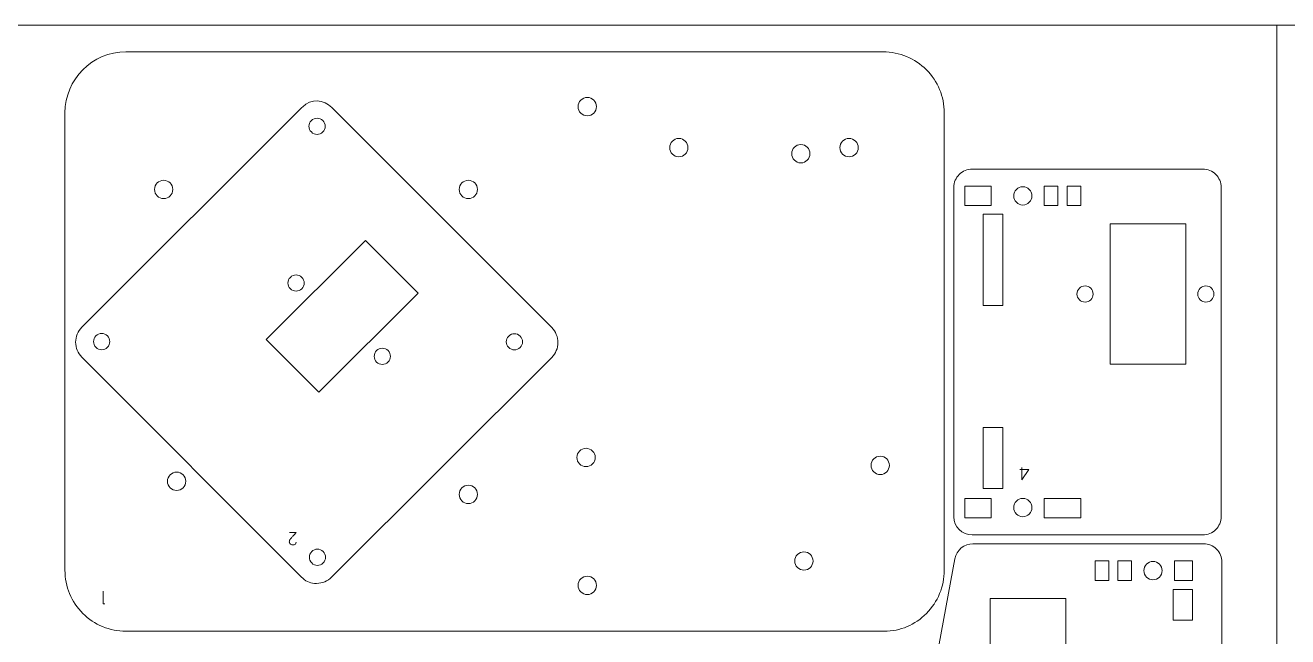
# Model space of a CAD drawing. Header units: millimetres. Extents: x 1 to 3601, y 1 to 1216.
# Drawn here: x 395.6 to 602.5, y 201.2 to 301.5 of the extents above; entities that cross this region are included whole.
import ezdxf

# ---------------------------------------------------------------- set-up
doc = ezdxf.new("R2010")
doc.units = ezdxf.units.MM
doc.layers.get('0').update_dxf_attribs({"lineweight": 5})
for name, color, linetype, lineweight in [('MARCATGE', 1, 'Continuous', 5), ('NO IMPRES', 5, 'Continuous', 5), ('TALL 1', 4, 'Continuous', 5)]:
    doc.layers.add(name, color=color, linetype=linetype, lineweight=lineweight)

msp = doc.modelspace()

# ---------------------------------------------------------------- linework, layer by layer
for points, knots in [([(536.25, 202.12), (536.25, 202.12), (536.4, 202.12), (536.4, 202.12), (536.4, 202.12), (539.05, 202.12), (541.45, 203.17), (543.32, 205.04), (543.32, 205.04), (545.2, 206.92), (546.25, 209.46), (546.25, 212.12), (546.25, 212.12), (546.25, 212.12), (546.25, 287.12), (546.25, 287.12), (546.25, 287.12), (546.25, 289.77), (545.2, 292.31), (543.32, 294.19), (543.32, 294.19), (541.45, 296.06), (538.9, 297.12), (536.25, 297.12), (536.25, 297.12), (536.25, 297.12), (412.15, 297.12), (412.15, 297.12), (412.15, 297.12), (406.63, 297.12), (402.15, 292.64), (402.15, 287.12), (402.15, 287.12), (402.15, 287.12), (402.15, 212.12), (402.15, 212.12), (402.15, 212.12), (402.15, 209.46), (403.2, 206.92), (405.08, 205.04), (405.08, 205.04), (406.96, 203.17), (409.5, 202.12), (412.15, 202.12), (412.15, 202.12), (412.15, 202.12), (536.25, 202.12), (536.25, 202.12)], [0, 0, 0, 0, 0.076923, 0.076923, 0.076923, 0.076923, 0.153846, 0.153846, 0.153846, 0.153846, 0.230769, 0.230769, 0.230769, 0.230769, 0.307692, 0.307692, 0.307692, 0.307692, 0.384615, 0.384615, 0.384615, 0.384615, 0.461538, 0.461538, 0.461538, 0.461538, 0.538462, 0.538462, 0.538462, 0.538462, 0.615385, 0.615385, 0.615385, 0.615385, 0.692308, 0.692308, 0.692308, 0.692308, 0.769231, 0.769231, 0.769231, 0.769231, 0.846154, 0.846154, 0.846154, 0.846154, 1, 1, 1, 1]), ([(440.93, 210.99), (440.93, 210.99), (441.11, 210.83), (441.11, 210.83), (441.11, 210.83), (441.76, 210.17), (442.47, 209.97), (443.39, 209.97), (443.39, 209.97), (444.31, 209.97), (445.2, 210.33), (445.85, 210.99), (445.85, 210.99), (445.85, 210.99), (481.92, 247.01), (481.92, 247.01), (481.92, 247.01), (482.57, 247.66), (482.94, 248.54), (482.94, 249.46), (482.94, 249.46), (482.94, 250.39), (482.57, 251.27), (481.92, 251.92), (481.92, 251.92), (481.92, 251.92), (445.9, 287.99), (445.9, 287.99), (445.9, 287.99), (444.54, 289.35), (442.47, 289.47), (441.11, 288.11), (441.11, 288.11), (441.11, 288.11), (440.98, 287.99), (440.98, 287.99), (440.98, 287.99), (440.98, 287.99), (404.92, 251.97), (404.92, 251.97), (404.92, 251.97), (404.26, 251.32), (403.9, 250.44), (403.9, 249.51), (403.9, 249.51), (403.9, 248.59), (404.26, 247.71), (404.91, 247.06), (404.91, 247.06), (404.91, 247.06), (440.93, 210.99), (440.93, 210.99)], [0, 0, 0, 0, 0.071429, 0.071429, 0.071429, 0.071429, 0.142857, 0.142857, 0.142857, 0.142857, 0.214286, 0.214286, 0.214286, 0.214286, 0.285714, 0.285714, 0.285714, 0.285714, 0.357143, 0.357143, 0.357143, 0.357143, 0.428571, 0.428571, 0.428571, 0.428571, 0.5, 0.5, 0.5, 0.5, 0.571429, 0.571429, 0.571429, 0.571429, 0.642857, 0.642857, 0.642857, 0.642857, 0.714286, 0.714286, 0.714286, 0.714286, 0.785714, 0.785714, 0.785714, 0.785714, 0.857143, 0.857143, 0.857143, 0.857143, 1, 1, 1, 1]), ([(550.82, 217.91), (550.82, 217.91), (588.62, 217.91), (588.62, 217.91), (588.62, 217.91), (589.41, 217.91), (590.18, 218.23), (590.74, 218.79), (590.74, 218.79), (591.3, 219.35), (591.62, 220.12), (591.62, 220.91), (591.62, 220.91), (591.62, 220.91), (591.62, 274.91), (591.62, 274.91), (591.62, 274.91), (591.62, 275.71), (591.3, 276.47), (590.74, 277.03), (590.74, 277.03), (590.18, 277.6), (589.41, 277.91), (588.62, 277.91), (588.62, 277.91), (588.62, 277.91), (550.82, 277.91), (550.82, 277.91), (550.82, 277.91), (550.02, 277.91), (549.26, 277.6), (548.7, 277.03), (548.7, 277.03), (548.13, 276.47), (547.82, 275.71), (547.82, 274.91), (547.82, 274.91), (547.82, 274.91), (547.82, 220.91), (547.82, 220.91), (547.82, 220.91), (547.82, 219.26), (549.16, 217.91), (550.82, 217.91)], [0, 0, 0, 0, 0.083333, 0.083333, 0.083333, 0.083333, 0.166667, 0.166667, 0.166667, 0.166667, 0.25, 0.25, 0.25, 0.25, 0.333333, 0.333333, 0.333333, 0.333333, 0.416667, 0.416667, 0.416667, 0.416667, 0.5, 0.5, 0.5, 0.5, 0.583333, 0.583333, 0.583333, 0.583333, 0.666667, 0.666667, 0.666667, 0.666667, 0.75, 0.75, 0.75, 0.75, 0.833333, 0.833333, 0.833333, 0.833333, 1, 1, 1, 1]), ([(460.04, 257.58), (460.04, 257.58), (443.76, 241.33), (443.76, 241.33), (443.76, 241.33), (443.76, 241.33), (435.14, 249.96), (435.14, 249.96), (435.14, 249.96), (435.14, 249.96), (451.41, 266.21), (451.41, 266.21), (451.41, 266.21), (451.41, 266.21), (460.04, 257.58), (460.04, 257.58)], [0, 0, 0, 0, 0.2, 0.2, 0.2, 0.2, 0.4, 0.4, 0.4, 0.4, 0.6, 0.6, 0.6, 0.6, 1, 1, 1, 1]), ([(588.75, 216.47), (589.55, 216.47), (590.31, 216.15), (590.87, 215.59), (590.87, 215.59), (591.44, 215.03), (591.75, 214.27), (591.75, 213.47), (591.75, 213.47), (591.75, 213.47), (591.75, 159.47), (591.75, 159.47), (591.75, 159.47), (591.75, 157.81), (590.41, 156.47), (588.75, 156.47), (588.75, 156.47), (588.75, 156.47), (550.95, 156.47), (550.95, 156.47), (550.95, 156.47), (550.42, 156.47), (549.9, 156.61), (549.45, 156.88), (549.45, 156.88), (549.45, 156.88), (541.04, 161.76), (541.04, 161.76), (541.04, 161.76), (539.58, 162.61), (538.81, 164.28), (539.12, 165.94), (539.12, 165.94), (539.12, 165.94), (548, 214.01), (548, 214.01), (548, 214.01), (548.27, 215.44), (549.51, 216.47), (550.95, 216.47), (550.95, 216.47), (550.95, 216.47), (588.75, 216.47), (588.75, 216.47)], [0, 0, 0, 0, 0.083333, 0.083333, 0.083333, 0.083333, 0.166667, 0.166667, 0.166667, 0.166667, 0.25, 0.25, 0.25, 0.25, 0.333333, 0.333333, 0.333333, 0.333333, 0.416667, 0.416667, 0.416667, 0.416667, 0.5, 0.5, 0.5, 0.5, 0.583333, 0.583333, 0.583333, 0.583333, 0.666667, 0.666667, 0.666667, 0.666667, 0.75, 0.75, 0.75, 0.75, 0.833333, 0.833333, 0.833333, 0.833333, 1, 1, 1, 1])]:
    msp.add_open_spline(points, degree=3, knots=knots)
at = {"layer": 'MARCATGE'}
for points, knots in [([(558.98, 226.95), (558.98, 226.95), (560.1, 228.62), (560.1, 228.62), (560.1, 228.62), (560.1, 228.62), (558.65, 228.62), (558.65, 228.62), (558.65, 228.62), (558.65, 228.62), (560.1, 228.62), (560.1, 228.62), (560.1, 228.62), (560.1, 228.62), (558.98, 226.95), (558.98, 226.95), (558.98, 226.95), (558.98, 226.95), (558.98, 229), (558.98, 229), (558.98, 229), (558.98, 229), (558.98, 226.95), (558.98, 226.95)], [0, 0, 0, 0, 0.142857, 0.142857, 0.142857, 0.142857, 0.285714, 0.285714, 0.285714, 0.285714, 0.428571, 0.428571, 0.428571, 0.428571, 0.571429, 0.571429, 0.571429, 0.571429, 0.714286, 0.714286, 0.714286, 0.714286, 1, 1, 1, 1]), ([(440.05, 218.33), (439.88, 218.14), (439.73, 217.97), (439.59, 217.82), (439.59, 217.82), (439.53, 217.75), (439.47, 217.69), (439.42, 217.63), (439.42, 217.63), (439.36, 217.56), (439.31, 217.5), (439.26, 217.45), (439.26, 217.45), (439.22, 217.4), (439.18, 217.35), (439.15, 217.32), (439.15, 217.32), (439.12, 217.28), (439.1, 217.26), (439.09, 217.25), (439.09, 217.25), (439.08, 217.23), (439.06, 217.21), (439.05, 217.18), (439.05, 217.18), (439.03, 217.16), (439.01, 217.13), (438.99, 217.09), (438.99, 217.09), (438.97, 217.06), (438.96, 217.02), (438.94, 216.97), (438.94, 216.97), (438.93, 216.92), (438.92, 216.87), (438.92, 216.81), (438.92, 216.81), (438.92, 216.74), (438.93, 216.68), (438.96, 216.62), (438.96, 216.62), (438.98, 216.56), (439.01, 216.5), (439.05, 216.45), (439.05, 216.45), (439.09, 216.4), (439.15, 216.36), (439.22, 216.33), (439.22, 216.33), (439.29, 216.3), (439.37, 216.28), (439.47, 216.28), (439.47, 216.28), (439.67, 216.29), (439.81, 216.33), (439.91, 216.41), (439.91, 216.41), (440, 216.5), (440.05, 216.61), (440.05, 216.75), (440.05, 216.75), (440.05, 216.61), (440, 216.5), (439.91, 216.41), (439.91, 216.41), (439.81, 216.33), (439.67, 216.29), (439.47, 216.28), (439.47, 216.28), (439.37, 216.28), (439.29, 216.3), (439.22, 216.33), (439.22, 216.33), (439.15, 216.36), (439.09, 216.4), (439.05, 216.45), (439.05, 216.45), (439.01, 216.5), (438.98, 216.56), (438.96, 216.62), (438.96, 216.62), (438.93, 216.68), (438.92, 216.74), (438.92, 216.81), (438.92, 216.81), (438.92, 216.87), (438.93, 216.92), (438.94, 216.97), (438.94, 216.97), (438.96, 217.02), (438.97, 217.06), (438.99, 217.09), (438.99, 217.09), (439.01, 217.13), (439.03, 217.16), (439.05, 217.18), (439.05, 217.18), (439.06, 217.21), (439.08, 217.23), (439.09, 217.25), (439.09, 217.25), (439.1, 217.26), (439.12, 217.28), (439.15, 217.32), (439.15, 217.32), (439.18, 217.35), (439.22, 217.4), (439.26, 217.45), (439.26, 217.45), (439.31, 217.5), (439.36, 217.56), (439.42, 217.63), (439.42, 217.63), (439.47, 217.69), (439.53, 217.75), (439.59, 217.82), (439.59, 217.82), (439.73, 217.97), (439.88, 218.14), (440.05, 218.33), (440.05, 218.33), (440.05, 218.33), (438.94, 218.33), (438.94, 218.33), (438.94, 218.33), (438.94, 218.33), (440.05, 218.33), (440.05, 218.33)], [0, 0, 0, 0, 0.030303, 0.030303, 0.030303, 0.030303, 0.060606, 0.060606, 0.060606, 0.060606, 0.090909, 0.090909, 0.090909, 0.090909, 0.121212, 0.121212, 0.121212, 0.121212, 0.151515, 0.151515, 0.151515, 0.151515, 0.181818, 0.181818, 0.181818, 0.181818, 0.212121, 0.212121, 0.212121, 0.212121, 0.242424, 0.242424, 0.242424, 0.242424, 0.272727, 0.272727, 0.272727, 0.272727, 0.30303, 0.30303, 0.30303, 0.30303, 0.333333, 0.333333, 0.333333, 0.333333, 0.363636, 0.363636, 0.363636, 0.363636, 0.393939, 0.393939, 0.393939, 0.393939, 0.424242, 0.424242, 0.424242, 0.424242, 0.454545, 0.454545, 0.454545, 0.454545, 0.484848, 0.484848, 0.484848, 0.484848, 0.515152, 0.515152, 0.515152, 0.515152, 0.545455, 0.545455, 0.545455, 0.545455, 0.575758, 0.575758, 0.575758, 0.575758, 0.606061, 0.606061, 0.606061, 0.606061, 0.636364, 0.636364, 0.636364, 0.636364, 0.666667, 0.666667, 0.666667, 0.666667, 0.69697, 0.69697, 0.69697, 0.69697, 0.727273, 0.727273, 0.727273, 0.727273, 0.757576, 0.757576, 0.757576, 0.757576, 0.787879, 0.787879, 0.787879, 0.787879, 0.818182, 0.818182, 0.818182, 0.818182, 0.848485, 0.848485, 0.848485, 0.848485, 0.878788, 0.878788, 0.878788, 0.878788, 0.909091, 0.909091, 0.909091, 0.909091, 0.939394, 0.939394, 0.939394, 0.939394, 1, 1, 1, 1]), ([(408.42, 206.64), (408.42, 206.64), (408.71, 206.64), (408.71, 206.64), (408.71, 206.64), (408.71, 206.64), (408.42, 206.64), (408.42, 206.64), (408.42, 206.64), (408.42, 206.64), (408.42, 208.67), (408.42, 208.67), (408.42, 208.67), (408.42, 208.67), (408.42, 206.64), (408.42, 206.64)], [0, 0, 0, 0, 0.2, 0.2, 0.2, 0.2, 0.4, 0.4, 0.4, 0.4, 0.6, 0.6, 0.6, 0.6, 1, 1, 1, 1])]:
    msp.add_open_spline(points, degree=3, knots=knots, dxfattribs=at)
at = {"layer": 'NO IMPRES'}
for points in [[(0.74, 1.48), (0.74, 301.48), (600.74, 301.48), (600.74, 1.48)], [(600.74, 1.48), (600.74, 301.48), (1200.74, 301.48), (1200.74, 1.48)]]:
    msp.add_lwpolyline(points, close=True, dxfattribs=at)
at = {"layer": 'TALL 1'}
for points, knots in [([(486.24, 288.14), (486.24, 287.32), (486.92, 286.64), (487.74, 286.64), (487.74, 286.64), (488.57, 286.64), (489.24, 287.32), (489.24, 288.14), (489.24, 288.14), (489.24, 288.97), (488.57, 289.64), (487.74, 289.64), (487.74, 289.64), (486.92, 289.64), (486.24, 288.97), (486.24, 288.14)], [0, 0, 0, 0, 0.2, 0.2, 0.2, 0.2, 0.4, 0.4, 0.4, 0.4, 0.6, 0.6, 0.6, 0.6, 1, 1, 1, 1]), ([(444.41, 285.85), (443.89, 286.37), (443.05, 286.37), (442.53, 285.85), (442.53, 285.85), (442.02, 285.33), (442.01, 284.49), (442.53, 283.98), (442.53, 283.98), (443.05, 283.46), (443.89, 283.46), (444.41, 283.98), (444.41, 283.98), (444.92, 284.49), (444.92, 285.33), (444.41, 285.85)], [0, 0, 0, 0, 0.2, 0.2, 0.2, 0.2, 0.4, 0.4, 0.4, 0.4, 0.6, 0.6, 0.6, 0.6, 1, 1, 1, 1]), ([(501.25, 281.42), (501.25, 280.59), (501.92, 279.92), (502.75, 279.92), (502.75, 279.92), (503.58, 279.92), (504.25, 280.59), (504.25, 281.42), (504.25, 281.42), (504.25, 282.24), (503.58, 282.92), (502.75, 282.92), (502.75, 282.92), (501.92, 282.92), (501.25, 282.24), (501.25, 281.42)], [0, 0, 0, 0, 0.2, 0.2, 0.2, 0.2, 0.4, 0.4, 0.4, 0.4, 0.6, 0.6, 0.6, 0.6, 1, 1, 1, 1]), ([(521.24, 280.42), (521.24, 279.6), (521.92, 278.92), (522.74, 278.92), (522.74, 278.92), (523.57, 278.92), (524.24, 279.6), (524.24, 280.42), (524.24, 280.42), (524.24, 281.25), (523.57, 281.92), (522.74, 281.92), (522.74, 281.92), (521.92, 281.92), (521.24, 281.25), (521.24, 280.42)], [0, 0, 0, 0, 0.2, 0.2, 0.2, 0.2, 0.4, 0.4, 0.4, 0.4, 0.6, 0.6, 0.6, 0.6, 1, 1, 1, 1]), ([(529.15, 281.42), (529.15, 280.59), (529.82, 279.92), (530.65, 279.92), (530.65, 279.92), (531.48, 279.92), (532.15, 280.59), (532.15, 281.42), (532.15, 281.42), (532.15, 282.24), (531.48, 282.92), (530.65, 282.92), (530.65, 282.92), (529.82, 282.92), (529.15, 282.24), (529.15, 281.42)], [0, 0, 0, 0, 0.2, 0.2, 0.2, 0.2, 0.4, 0.4, 0.4, 0.4, 0.6, 0.6, 0.6, 0.6, 1, 1, 1, 1]), ([(416.83, 274.56), (416.83, 273.73), (417.5, 273.06), (418.33, 273.06), (418.33, 273.06), (419.16, 273.06), (419.83, 273.73), (419.83, 274.56), (419.83, 274.56), (419.83, 275.39), (419.16, 276.06), (418.33, 276.06), (418.33, 276.06), (417.5, 276.06), (416.83, 275.39), (416.83, 274.56)], [0, 0, 0, 0, 0.2, 0.2, 0.2, 0.2, 0.4, 0.4, 0.4, 0.4, 0.6, 0.6, 0.6, 0.6, 1, 1, 1, 1]), ([(466.75, 274.56), (466.75, 273.73), (467.42, 273.06), (468.25, 273.06), (468.25, 273.06), (469.08, 273.06), (469.75, 273.73), (469.75, 274.56), (469.75, 274.56), (469.75, 275.39), (469.08, 276.06), (468.25, 276.06), (468.25, 276.06), (467.42, 276.06), (466.75, 275.39), (466.75, 274.56)], [0, 0, 0, 0, 0.2, 0.2, 0.2, 0.2, 0.4, 0.4, 0.4, 0.4, 0.6, 0.6, 0.6, 0.6, 1, 1, 1, 1]), ([(549.62, 275.11), (549.62, 275.11), (553.92, 275.11), (553.92, 275.11), (553.92, 275.11), (553.92, 275.11), (553.92, 271.91), (553.92, 271.91), (553.92, 271.91), (553.92, 271.91), (549.62, 271.91), (549.62, 271.91), (549.62, 271.91), (549.62, 271.91), (549.62, 275.11), (549.62, 275.11)], [0, 0, 0, 0, 0.2, 0.2, 0.2, 0.2, 0.4, 0.4, 0.4, 0.4, 0.6, 0.6, 0.6, 0.6, 1, 1, 1, 1]), ([(559.12, 272.01), (559.95, 272.01), (560.62, 272.68), (560.62, 273.51), (560.62, 273.51), (560.62, 274.34), (559.95, 275.01), (559.12, 275.01), (559.12, 275.01), (558.29, 275.01), (557.62, 274.34), (557.62, 273.51), (557.62, 273.51), (557.62, 272.68), (558.29, 272.01), (559.12, 272.01)], [0, 0, 0, 0, 0.2, 0.2, 0.2, 0.2, 0.4, 0.4, 0.4, 0.4, 0.6, 0.6, 0.6, 0.6, 1, 1, 1, 1]), ([(564.86, 271.91), (564.86, 271.91), (562.62, 271.91), (562.62, 271.91), (562.62, 271.91), (562.62, 271.91), (562.62, 275.11), (562.62, 275.11), (562.62, 275.11), (562.62, 275.11), (564.86, 275.11), (564.86, 275.11), (564.86, 275.11), (564.86, 275.11), (564.86, 271.91), (564.86, 271.91)], [0, 0, 0, 0, 0.2, 0.2, 0.2, 0.2, 0.4, 0.4, 0.4, 0.4, 0.6, 0.6, 0.6, 0.6, 1, 1, 1, 1]), ([(566.37, 275.11), (566.37, 275.11), (568.62, 275.11), (568.62, 275.11), (568.62, 275.11), (568.62, 275.11), (568.62, 271.91), (568.62, 271.91), (568.62, 271.91), (568.62, 271.91), (566.37, 271.91), (566.37, 271.91), (566.37, 271.91), (566.37, 271.91), (566.37, 275.11), (566.37, 275.11)], [0, 0, 0, 0, 0.2, 0.2, 0.2, 0.2, 0.4, 0.4, 0.4, 0.4, 0.6, 0.6, 0.6, 0.6, 1, 1, 1, 1]), ([(552.62, 255.51), (552.62, 255.51), (552.62, 270.51), (552.62, 270.51), (552.62, 270.51), (552.62, 270.51), (555.82, 270.51), (555.82, 270.51), (555.82, 270.51), (555.82, 270.51), (555.82, 255.51), (555.82, 255.51), (555.82, 255.51), (555.82, 255.51), (552.62, 255.51), (552.62, 255.51)], [0, 0, 0, 0, 0.2, 0.2, 0.2, 0.2, 0.4, 0.4, 0.4, 0.4, 0.6, 0.6, 0.6, 0.6, 1, 1, 1, 1]), ([(573.42, 268.91), (573.42, 268.91), (573.42, 245.91), (573.42, 245.91), (573.42, 245.91), (573.42, 245.91), (585.82, 245.91), (585.82, 245.91), (585.82, 245.91), (585.82, 245.91), (585.82, 268.91), (585.82, 268.91), (585.82, 268.91), (585.82, 268.91), (573.42, 268.91), (573.42, 268.91)], [0, 0, 0, 0, 0.2, 0.2, 0.2, 0.2, 0.4, 0.4, 0.4, 0.4, 0.6, 0.6, 0.6, 0.6, 1, 1, 1, 1]), ([(440.96, 260.15), (440.45, 260.67), (439.61, 260.67), (439.09, 260.15), (439.09, 260.15), (438.57, 259.64), (438.57, 258.8), (439.09, 258.28), (439.09, 258.28), (439.61, 257.76), (440.44, 257.76), (440.96, 258.28), (440.96, 258.28), (441.48, 258.8), (441.48, 259.63), (440.96, 260.15)], [0, 0, 0, 0, 0.2, 0.2, 0.2, 0.2, 0.4, 0.4, 0.4, 0.4, 0.6, 0.6, 0.6, 0.6, 1, 1, 1, 1]), ([(569.32, 256.09), (570.05, 256.09), (570.64, 256.68), (570.64, 257.41), (570.64, 257.41), (570.64, 258.15), (570.05, 258.74), (569.32, 258.74), (569.32, 258.74), (568.59, 258.74), (567.99, 258.15), (567.99, 257.41), (567.99, 257.41), (567.99, 256.68), (568.59, 256.09), (569.32, 256.09)], [0, 0, 0, 0, 0.2, 0.2, 0.2, 0.2, 0.4, 0.4, 0.4, 0.4, 0.6, 0.6, 0.6, 0.6, 1, 1, 1, 1]), ([(589.12, 256.09), (589.85, 256.09), (590.44, 256.68), (590.44, 257.41), (590.44, 257.41), (590.44, 258.15), (589.85, 258.74), (589.12, 258.74), (589.12, 258.74), (588.39, 258.74), (587.79, 258.15), (587.79, 257.41), (587.79, 257.41), (587.79, 256.68), (588.39, 256.09), (589.12, 256.09)], [0, 0, 0, 0, 0.2, 0.2, 0.2, 0.2, 0.4, 0.4, 0.4, 0.4, 0.6, 0.6, 0.6, 0.6, 1, 1, 1, 1]), ([(409.11, 250.55), (408.59, 251.07), (407.75, 251.07), (407.23, 250.55), (407.23, 250.55), (406.72, 250.03), (406.72, 249.19), (407.23, 248.68), (407.23, 248.68), (407.75, 248.16), (408.59, 248.16), (409.11, 248.68), (409.11, 248.68), (409.62, 249.19), (409.62, 250.03), (409.11, 250.55)], [0, 0, 0, 0, 0.2, 0.2, 0.2, 0.2, 0.4, 0.4, 0.4, 0.4, 0.6, 0.6, 0.6, 0.6, 1, 1, 1, 1]), ([(476.74, 250.52), (476.22, 251.03), (475.38, 251.03), (474.87, 250.52), (474.87, 250.52), (474.35, 250), (474.35, 249.16), (474.87, 248.64), (474.87, 248.64), (475.38, 248.13), (476.22, 248.13), (476.74, 248.64), (476.74, 248.64), (477.26, 249.16), (477.26, 250), (476.74, 250.52)], [0, 0, 0, 0, 0.2, 0.2, 0.2, 0.2, 0.4, 0.4, 0.4, 0.4, 0.6, 0.6, 0.6, 0.6, 1, 1, 1, 1]), ([(455.1, 248.13), (454.58, 248.65), (453.74, 248.65), (453.22, 248.13), (453.22, 248.13), (452.7, 247.62), (452.7, 246.78), (453.22, 246.26), (453.22, 246.26), (453.74, 245.74), (454.58, 245.74), (455.09, 246.26), (455.09, 246.26), (455.61, 246.77), (455.61, 247.61), (455.1, 248.13)], [0, 0, 0, 0, 0.2, 0.2, 0.2, 0.2, 0.4, 0.4, 0.4, 0.4, 0.6, 0.6, 0.6, 0.6, 1, 1, 1, 1]), ([(552.62, 235.51), (552.62, 235.51), (555.82, 235.51), (555.82, 235.51), (555.82, 235.51), (555.82, 235.51), (555.82, 225.51), (555.82, 225.51), (555.82, 225.51), (555.82, 225.51), (552.62, 225.51), (552.62, 225.51), (552.62, 225.51), (552.62, 225.51), (552.62, 235.51), (552.62, 235.51)], [0, 0, 0, 0, 0.2, 0.2, 0.2, 0.2, 0.4, 0.4, 0.4, 0.4, 0.6, 0.6, 0.6, 0.6, 1, 1, 1, 1]), ([(486.05, 230.62), (486.05, 229.79), (486.72, 229.12), (487.55, 229.12), (487.55, 229.12), (488.38, 229.12), (489.05, 229.79), (489.05, 230.62), (489.05, 230.62), (489.05, 231.44), (488.38, 232.12), (487.55, 232.12), (487.55, 232.12), (486.72, 232.12), (486.05, 231.44), (486.05, 230.62)], [0, 0, 0, 0, 0.2, 0.2, 0.2, 0.2, 0.4, 0.4, 0.4, 0.4, 0.6, 0.6, 0.6, 0.6, 1, 1, 1, 1]), ([(534.25, 229.32), (534.25, 228.49), (534.92, 227.82), (535.75, 227.82), (535.75, 227.82), (536.58, 227.82), (537.25, 228.49), (537.25, 229.32), (537.25, 229.32), (537.25, 230.14), (536.58, 230.82), (535.75, 230.82), (535.75, 230.82), (534.92, 230.82), (534.25, 230.14), (534.25, 229.32)], [0, 0, 0, 0, 0.2, 0.2, 0.2, 0.2, 0.4, 0.4, 0.4, 0.4, 0.6, 0.6, 0.6, 0.6, 1, 1, 1, 1]), ([(418.95, 226.72), (418.95, 225.89), (419.62, 225.22), (420.45, 225.22), (420.45, 225.22), (421.28, 225.22), (421.95, 225.89), (421.95, 226.72), (421.95, 226.72), (421.95, 227.54), (421.28, 228.22), (420.45, 228.22), (420.45, 228.22), (419.62, 228.22), (418.95, 227.54), (418.95, 226.72)], [0, 0, 0, 0, 0.2, 0.2, 0.2, 0.2, 0.4, 0.4, 0.4, 0.4, 0.6, 0.6, 0.6, 0.6, 1, 1, 1, 1]), ([(466.75, 224.56), (466.75, 223.73), (467.42, 223.06), (468.25, 223.06), (468.25, 223.06), (469.08, 223.06), (469.75, 223.73), (469.75, 224.56), (469.75, 224.56), (469.75, 225.39), (469.08, 226.06), (468.25, 226.06), (468.25, 226.06), (467.42, 226.06), (466.75, 225.39), (466.75, 224.56)], [0, 0, 0, 0, 0.2, 0.2, 0.2, 0.2, 0.4, 0.4, 0.4, 0.4, 0.6, 0.6, 0.6, 0.6, 1, 1, 1, 1]), ([(553.92, 220.71), (553.92, 220.71), (549.62, 220.71), (549.62, 220.71), (549.62, 220.71), (549.62, 220.71), (549.62, 223.91), (549.62, 223.91), (549.62, 223.91), (549.62, 223.91), (553.92, 223.91), (553.92, 223.91), (553.92, 223.91), (553.92, 223.91), (553.92, 220.71), (553.92, 220.71)], [0, 0, 0, 0, 0.2, 0.2, 0.2, 0.2, 0.4, 0.4, 0.4, 0.4, 0.6, 0.6, 0.6, 0.6, 1, 1, 1, 1]), ([(559.12, 220.91), (559.95, 220.91), (560.62, 221.58), (560.62, 222.41), (560.62, 222.41), (560.62, 223.24), (559.95, 223.91), (559.12, 223.91), (559.12, 223.91), (558.29, 223.91), (557.62, 223.24), (557.62, 222.41), (557.62, 222.41), (557.62, 221.58), (558.29, 220.91), (559.12, 220.91)], [0, 0, 0, 0, 0.2, 0.2, 0.2, 0.2, 0.4, 0.4, 0.4, 0.4, 0.6, 0.6, 0.6, 0.6, 1, 1, 1, 1]), ([(562.62, 220.71), (562.62, 220.71), (568.62, 220.71), (568.62, 220.71), (568.62, 220.71), (568.62, 220.71), (568.62, 223.91), (568.62, 223.91), (568.62, 223.91), (568.62, 223.91), (562.62, 223.91), (562.62, 223.91), (562.62, 223.91), (562.62, 223.91), (562.62, 220.71), (562.62, 220.71)], [0, 0, 0, 0, 0.2, 0.2, 0.2, 0.2, 0.4, 0.4, 0.4, 0.4, 0.6, 0.6, 0.6, 0.6, 1, 1, 1, 1]), ([(444.46, 215.19), (443.95, 215.71), (443.11, 215.71), (442.59, 215.2), (442.59, 215.2), (442.07, 214.68), (442.07, 213.84), (442.59, 213.32), (442.59, 213.32), (443.1, 212.8), (443.94, 212.8), (444.46, 213.32), (444.46, 213.32), (444.98, 213.84), (444.98, 214.68), (444.46, 215.19)], [0, 0, 0, 0, 0.2, 0.2, 0.2, 0.2, 0.4, 0.4, 0.4, 0.4, 0.6, 0.6, 0.6, 0.6, 1, 1, 1, 1]), ([(521.74, 213.64), (521.74, 212.82), (522.42, 212.14), (523.24, 212.14), (523.24, 212.14), (524.07, 212.14), (524.74, 212.82), (524.74, 213.64), (524.74, 213.64), (524.74, 214.47), (524.07, 215.14), (523.24, 215.14), (523.24, 215.14), (522.42, 215.14), (521.74, 214.47), (521.74, 213.64)], [0, 0, 0, 0, 0.2, 0.2, 0.2, 0.2, 0.4, 0.4, 0.4, 0.4, 0.6, 0.6, 0.6, 0.6, 1, 1, 1, 1]), ([(570.95, 213.67), (570.95, 213.67), (570.95, 213.67), (570.95, 213.67), (570.95, 213.67), (570.95, 213.67), (570.95, 210.47), (570.95, 210.47), (570.95, 210.47), (570.95, 210.47), (573.2, 210.47), (573.2, 210.47), (573.2, 210.47), (573.2, 210.47), (573.2, 213.67), (573.2, 213.67), (573.2, 213.67), (573.2, 213.67), (570.95, 213.67), (570.95, 213.67)], [0, 0, 0, 0, 0.166667, 0.166667, 0.166667, 0.166667, 0.333333, 0.333333, 0.333333, 0.333333, 0.5, 0.5, 0.5, 0.5, 0.666667, 0.666667, 0.666667, 0.666667, 1, 1, 1, 1]), ([(574.7, 210.47), (574.7, 210.47), (574.71, 210.47), (574.71, 210.47), (574.71, 210.47), (574.71, 210.47), (576.95, 210.47), (576.95, 210.47), (576.95, 210.47), (576.95, 210.47), (576.95, 213.67), (576.95, 213.67), (576.95, 213.67), (576.95, 213.67), (574.7, 213.67), (574.7, 213.67), (574.7, 213.67), (574.7, 213.67), (574.7, 210.47), (574.7, 210.47)], [0, 0, 0, 0, 0.166667, 0.166667, 0.166667, 0.166667, 0.333333, 0.333333, 0.333333, 0.333333, 0.5, 0.5, 0.5, 0.5, 0.666667, 0.666667, 0.666667, 0.666667, 1, 1, 1, 1]), ([(580.45, 210.57), (579.62, 210.57), (578.95, 211.24), (578.95, 212.07), (578.95, 212.07), (578.95, 212.9), (579.62, 213.57), (580.45, 213.57), (580.45, 213.57), (581.28, 213.57), (581.95, 212.9), (581.95, 212.07), (581.95, 212.07), (581.95, 211.24), (581.28, 210.57), (580.45, 210.57)], [0, 0, 0, 0, 0.2, 0.2, 0.2, 0.2, 0.4, 0.4, 0.4, 0.4, 0.6, 0.6, 0.6, 0.6, 1, 1, 1, 1]), ([(586.95, 210.47), (586.95, 210.47), (586.95, 213.67), (586.95, 213.67), (586.95, 213.67), (586.95, 213.67), (583.95, 213.67), (583.95, 213.67), (583.95, 213.67), (583.95, 213.67), (583.95, 210.47), (583.95, 210.47), (583.95, 210.47), (583.95, 210.47), (586.95, 210.47), (586.95, 210.47)], [0, 0, 0, 0, 0.2, 0.2, 0.2, 0.2, 0.4, 0.4, 0.4, 0.4, 0.6, 0.6, 0.6, 0.6, 1, 1, 1, 1]), ([(486.24, 209.64), (486.24, 208.82), (486.92, 208.14), (487.74, 208.14), (487.74, 208.14), (488.57, 208.14), (489.24, 208.82), (489.24, 209.64), (489.24, 209.64), (489.24, 210.47), (488.57, 211.14), (487.74, 211.14), (487.74, 211.14), (486.92, 211.14), (486.24, 210.47), (486.24, 209.64)], [0, 0, 0, 0, 0.2, 0.2, 0.2, 0.2, 0.4, 0.4, 0.4, 0.4, 0.6, 0.6, 0.6, 0.6, 1, 1, 1, 1]), ([(586.95, 203.96), (586.95, 203.96), (583.75, 203.96), (583.75, 203.96), (583.75, 203.96), (583.75, 203.96), (583.75, 208.96), (583.75, 208.96), (583.75, 208.96), (583.75, 208.96), (586.95, 208.96), (586.95, 208.96), (586.95, 208.96), (586.95, 208.96), (586.95, 203.96), (586.95, 203.96)], [0, 0, 0, 0, 0.2, 0.2, 0.2, 0.2, 0.4, 0.4, 0.4, 0.4, 0.6, 0.6, 0.6, 0.6, 1, 1, 1, 1]), ([(566.15, 207.47), (566.15, 207.47), (566.15, 184.47), (566.15, 184.47), (566.15, 184.47), (566.15, 184.47), (553.75, 184.47), (553.75, 184.47), (553.75, 184.47), (553.75, 184.47), (553.75, 207.47), (553.75, 207.47), (553.75, 207.47), (553.75, 207.47), (566.15, 207.47), (566.15, 207.47)], [0, 0, 0, 0, 0.2, 0.2, 0.2, 0.2, 0.4, 0.4, 0.4, 0.4, 0.6, 0.6, 0.6, 0.6, 1, 1, 1, 1])]:
    msp.add_open_spline(points, degree=3, knots=knots, dxfattribs=at)

doc.saveas('drawing.dxf')
